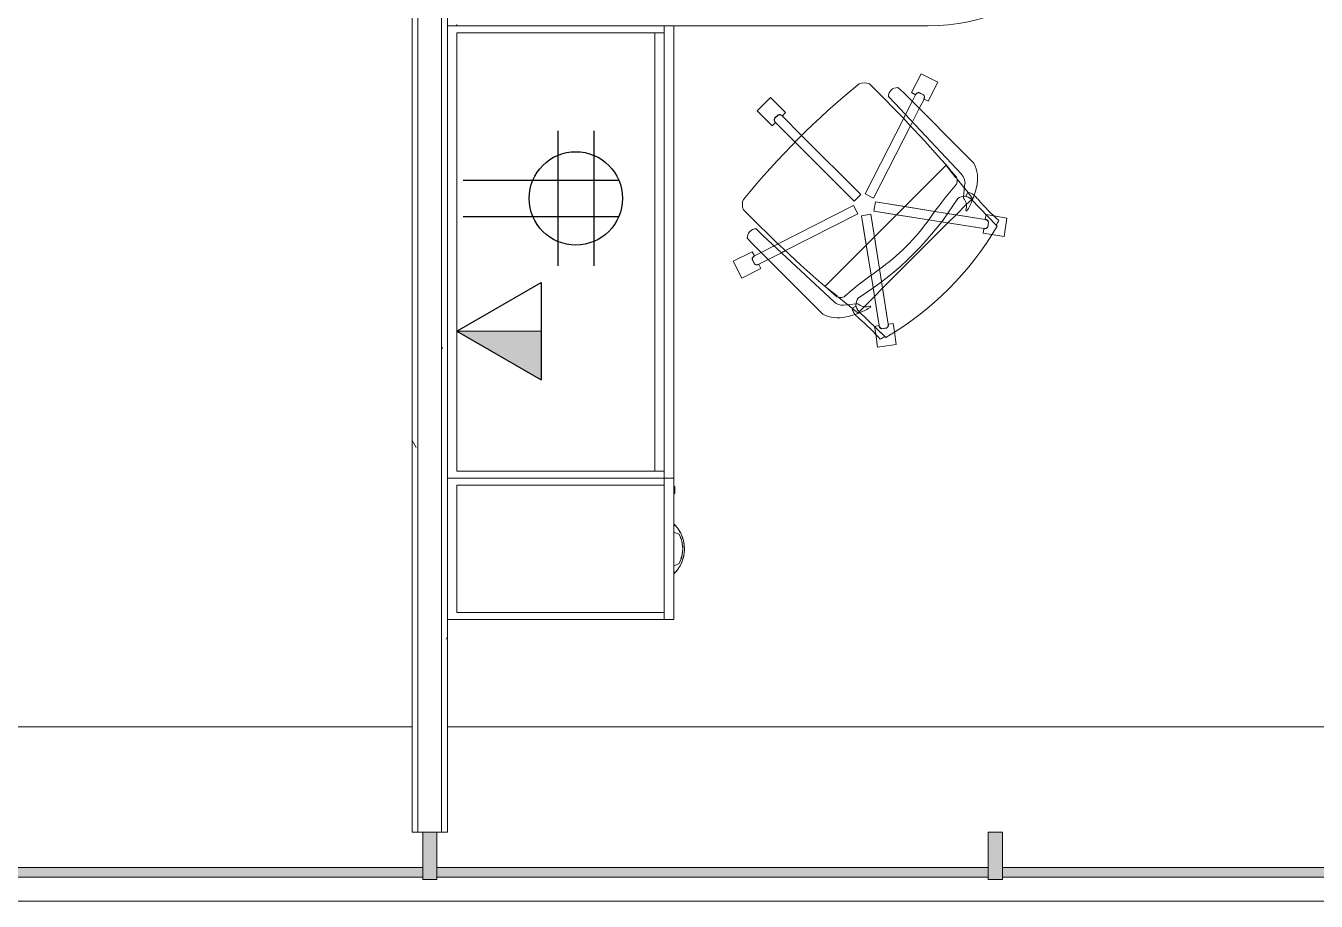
# Model space of a CAD drawing. Header units: inches. Extents: x -1180 to 2011, y -268 to 2143.
# Drawn here: x 860.3 to 997.2, y 717.9 to 810.8 of the extents above; entities that cross this region are included whole.
import ezdxf

# ---------------------------------------------------------------- set-up
doc = ezdxf.new("R2010")
doc.units = ezdxf.units.IN
doc.header["$MEASUREMENT"] = 0
for name, color, linetype, lineweight in [('A-ANNO-NOTE', 131, 'Continuous', 13), ('A-GLAZ-CURT', 52, 'Continuous', 9), ('A-GLAZ-CWMG', 51, 'Continuous', 13), ('A-WALL', 113, 'Continuous', 13), ('A-WALL-PATT', 111, 'Continuous', 13), ('I-FURN', 30, 'Continuous', 9), ('I-FURN-PNLS', 30, 'Continuous', 9), ('I-WALL', 2, 'Continuous', 13)]:
    doc.layers.add(name, color=color, linetype=linetype, lineweight=lineweight)
pattern_1 = [(0, (0, 0), (30.72, 7.68), [1.267, -21.773, 1.267, -21.773, -122.88]), (0, (0, 0), (30.72, 7.68), [-46.08, 1.267, -44.813, 1.267, -21.773, -53.76]), (0, (0, 0), (30.72, 7.68), [-115.2, 1.267, -14.093, 1.267, -37.133]), (120, (11.52, 3.84), (-22.011075, 22.7643), [1.267, -21.773, 1.267, -21.773, -122.88]), (120, (11.52, 3.84), (-22.011075, 22.7643), [-46.08, 1.267, -44.813, 1.267, -21.773, -53.76]), (120, (11.52, 3.84), (-22.011075, 22.7643), [-115.2, 1.267, -14.093, 1.267, -37.133]), (240, (15.36, 19.2), (-8.708925, -30.4443), [1.267, -21.773, 1.267, -21.773, -122.88]), (240, (15.36, 19.2), (-8.708925, -30.4443), [-46.08, 1.267, -44.813, 1.267, -21.773, -53.76]), (240, (15.36, 19.2), (-8.708925, -30.4443), [-115.2, 1.267, -14.093, 1.267, -37.133])]

# ---------------------------------------------------------------- blocks, each defined once
blk = doc.blocks.new('System Panel - Glazed-5268268-6TH FLOOR POWER _ SIGNAL')
at = {"layer": 'A-GLAZ-CURT'}
blk.add_hatch(color=7, dxfattribs=at).paths.add_polyline_path([(-29.25, 1.75), (-29.25, 0.75), (29.25, 0.75), (29.25, 1.75)], flags=0)
at = {"layer": 'A-GLAZ-CURT', "color": 8, "lineweight": 20}
for p, q in [((29.25, 1.75), (-29.25, 1.75)), ((-29.25, 1.75), (-29.25, 0.75)), ((29.25, 0.75), (29.25, 1.75)), ((-29.25, 0.75), (29.25, 0.75))]:
    blk.add_line(p, q, dxfattribs=at)
blk = doc.blocks.new('System Panel - Glazed-5268281-6TH FLOOR POWER _ SIGNAL')
at = {"layer": 'A-GLAZ-CURT'}
blk.add_hatch(color=7, dxfattribs=at).paths.add_polyline_path([(-29.26, 1.75), (-29.26, 0.75), (29.26, 0.75), (29.26, 1.75)], flags=0)
at = {"layer": 'A-GLAZ-CURT', "color": 8, "lineweight": 20}
for p, q in [((29.26, 1.75), (-29.26, 1.75)), ((-29.26, 1.75), (-29.26, 0.75)), ((29.26, 0.75), (29.26, 1.75)), ((-29.26, 0.75), (29.26, 0.75))]:
    blk.add_line(p, q, dxfattribs=at)
blk = doc.blocks.new('Rectangular Mullion - 1_5_ x 2_5_ rectangular-5268262-6TH FLOOR POWER _ SIGNAL')
at = {"layer": 'A-GLAZ-CWMG', "lineweight": 9}
blk.add_hatch(color=7, dxfattribs=at).paths.add_polyline_path([(0.75, -2), (-0.75, -2), (-0.75, 3), (0.75, 3), (0.75, -1.75)], flags=0)
at = {"layer": 'A-GLAZ-CWMG', "color": 8, "lineweight": 20}
for p, q in [((-0.75, 3), (0.75, 3)), ((-0.75, -2), (-0.75, 3)), ((0.75, 3), (0.75, -2)), ((0.75, -2), (-0.75, -2))]:
    blk.add_line(p, q, dxfattribs=at)
blk = doc.blocks.new('Zira Wksta 12 - Type 1-5074255-6TH FLOOR POWER _ SIGNAL')
at = {"layer": 'I-FURN'}
for p, q in [((-24.56, 93.06), (-24.28, 93.18)), ((-24.56, 93.06), (-24.28, 93.18)), ((-24.56, 93.06), (-24.28, 93.18)), ((-24.28, 93.18), (-24, 93.29)), ((-24.28, 93.18), (-24, 93.29)), ((-24.28, 93.18), (-24, 93.29)), ((-24, 93.99), (-24.17, 93.99)), ((-24, 93.99), (-24.17, 93.99)), ((-24, 93.99), (-24.17, 93.99)), ((-24.17, 93.98), (-24, 93.98)), ((-24.17, 93.98), (-24, 93.98)), ((-24.17, 93.98), (-24, 93.98)), ((-24, 94.1), (-24, 94.16)), ((-24, 94.16), (-24, 94.11)), ((-24, 94.1), (-24, 94.16)), ((-24, 94.16), (-24, 94.15)), ((-24, 94.1), (-24, 94.16)), ((-24, 94.16), (-24, 94.11)), ((-24, 94.15), (-24, 94.11)), ((-24, 94.11), (-24, 94.01)), ((-24, 94.11), (-24, 94.01)), ((-24, 94.11), (-24, 94.01)), ((-24, 94.01), (-24, 94.1)), ((-24, 94.01), (-24, 94.1)), ((-24, 94.01), (-24, 94.1)), ((-24, 93.98), (-24, 94.01)), ((-24, 94.01), (-24, 93.99)), ((-24, 93.98), (-24, 94.01)), ((-24, 94.01), (-24, 93.99)), ((-24, 93.98), (-24, 94.01)), ((-24, 94.01), (-24, 93.99)), ((-24, 93.98), (-24, 93.29)), ((-24, 93.64), (-24, 93.98)), ((-24, 93.98), (-24, 93.64)), ((-24, 93.64), (-24, 93.98)), ((-24, 93.98), (-24, 93.29)), ((-24, 93.64), (-24, 93.98)), ((-24, 93.29), (-24, 93.64)), ((-24, 93.64), (-24, 93.29)), ((-24, 93.29), (-24, 93.64)), ((-24, 93.29), (-24, 93.64)), ((-24.28, 89.82), (-24.56, 89.94)), ((-24.28, 89.82), (-24.56, 89.94)), ((-24.28, 89.82), (-24.56, 89.94)), ((-24, 89.71), (-24.28, 89.82)), ((-24, 89.71), (-24.28, 89.82)), ((-24, 89.71), (-24.28, 89.82)), ((-24, 89.02), (-24.17, 89.02)), ((-24, 89.02), (-24.17, 89.02)), ((-24, 89.02), (-24.17, 89.02)), ((-24.17, 89.01), (-24, 89.01)), ((-24.17, 89.01), (-24, 89.01)), ((-24.17, 89.01), (-24, 89.01)), ((-24, 89.36), (-24, 89.71)), ((-24, 89.71), (-24, 89.02)), ((-24, 89.36), (-24, 89.71)), ((-24, 89.71), (-24, 89.02)), ((-24, 89.36), (-24, 89.71)), ((-24, 89.71), (-24, 89.02)), ((-24, 89.02), (-24, 89.36)), ((-24, 89.02), (-24, 89.36)), ((-24, 89.02), (-24, 89.36)), ((-24, 88.99), (-24, 89.02)), ((-24, 88.99), (-24, 89.02)), ((-24, 88.99), (-24, 89.02)), ((-24, 89.01), (-24, 88.99)), ((-24, 89.01), (-24, 88.99)), ((-24, 89.01), (-24, 88.99)), ((-24, 88.99), (-24, 88.89)), ((-24, 88.9), (-24, 88.99)), ((-24, 88.99), (-24, 88.89)), ((-24, 88.9), (-24, 88.99)), ((-24, 88.99), (-24, 88.89)), ((-24, 88.9), (-24, 88.99)), ((-24, 88.84), (-24, 88.9)), ((-24, 88.84), (-24, 88.9)), ((-24, 88.84), (-24, 88.9)), ((-24, 88.89), (-24, 88.84)), ((-24, 88.89), (-24, 88.87)), ((-24, 88.89), (-24, 88.84)), ((-24, 88.87), (-24, 88.84)), ((-45.63, 70.11), (-47.61, 69.8)), ((-45.63, 70.11), (-47.61, 69.8)), ((-45.42, 68.73), (-45.63, 70.11)), ((-45.42, 68.73), (-45.63, 70.11)), ((-47.61, 69.8), (-47.4, 68.47)), ((-47.61, 69.8), (-47.4, 68.47)), ((-47.4, 68.47), (-47.26, 67.58)), ((-47.4, 68.47), (-47.26, 67.58)), ((-43.65, 66.33), (-46.5, 69.06)), ((-46.39, 68.96), (-43.65, 66.33)), ((-45.28, 67.89), (-45.42, 68.73)), ((-45.28, 67.89), (-45.42, 68.73)), ((-47.26, 67.58), (-46.78, 67.65)), ((-47.26, 67.58), (-46.78, 67.65)), ((-46.76, 67.66), (-46.16, 63.85)), ((-46.76, 67.66), (-46.05, 63.13)), ((-46.58, 68.07), (-46.08, 68.15)), ((-46.58, 68.07), (-46.08, 68.15)), ((-46.08, 68.14), (-46.57, 68.06)), ((-46.08, 68.14), (-46.57, 68.06)), ((-45.29, 64.73), (-45.78, 67.81)), ((-45.14, 63.78), (-45.78, 67.81)), ((-45.76, 67.81), (-45.28, 67.89)), ((-45.76, 67.81), (-45.28, 67.89)), ((-44.22, 65.8), (-45.29, 64.73)), ((-44.91, 65.86), (-44.83, 65.75)), ((-43.69, 66.33), (-44.22, 65.8)), ((-43.57, 66.44), (-43.63, 66.39)), ((-43.41, 66.37), (-43.54, 66.47)), ((-43.01, 66.04), (-43.4, 66.36)), ((-43.34, 65.75), (-42.98, 65.92)), ((-42.47, 65.6), (-42.95, 66)), ((-32.37, 59.15), (-39.82, 66.6)), ((-45.29, 64.73), (-46.16, 63.85)), ((-45.14, 63.78), (-45.29, 64.73)), ((-43.5, 65.5), (-43.34, 65.51)), ((-43.34, 65.51), (-41.99, 65.66)), ((-41.5, 64.82), (-42.47, 65.6)), ((-41.44, 64.77), (-41.5, 64.82)), ((-40.11, 63.69), (-41.36, 64.7)), ((-41, 65.29), (-33.45, 58.24)), ((-46.16, 63.85), (-53.09, 56.92)), ((-46.16, 63.85), (-46.05, 63.13)), ((-46.05, 63.13), (-45.84, 61.8)), ((-46.05, 63.13), (-45.84, 61.8)), ((-44.93, 62.47), (-45.14, 63.78)), ((-44.93, 62.47), (-45.14, 63.78)), ((-44.42, 59.27), (-40.05, 63.64)), ((-40.05, 63.64), (-40.11, 63.69)), ((-45.84, 61.8), (-45.3, 58.39)), ((-45.84, 61.8), (-44.92, 56)), ((-44.42, 59.27), (-44.93, 62.47)), ((-43.93, 56.16), (-44.93, 62.47)), ((-31.23, 62.77), (-33.24, 61.75)), ((-31.23, 62.77), (-33.24, 61.75)), ((-33.24, 61.75), (-33.02, 61.32)), ((-33.24, 61.75), (-33.02, 61.32)), ((-30.32, 60.99), (-31.23, 62.77)), ((-30.32, 60.99), (-31.23, 62.77)), ((-34.02, 60.79), (-35.42, 60.08)), ((-34.02, 60.79), (-35.42, 60.08)), ((-33.01, 61.31), (-34.02, 60.79)), ((-33.01, 61.31), (-34.02, 60.79)), ((-33.27, 60.05), (-32.56, 60.42)), ((-33.27, 60.05), (-32.56, 60.42)), ((-32.56, 61.27), (-32.32, 60.81)), ((-32.56, 61.27), (-32.32, 60.81)), ((-32.34, 60.81), (-32.56, 61.25)), ((-32.34, 60.81), (-32.56, 61.25)), ((-32.55, 60.4), (-32.33, 59.97)), ((-32.55, 60.4), (-32.33, 59.97)), ((-32.33, 59.97), (-30.32, 60.99)), ((-32.33, 59.97), (-30.32, 60.99)), ((-45.3, 58.39), (-44.42, 59.27)), ((-43.93, 56.16), (-44.42, 59.27)), ((-35.85, 59.86), (-43.52, 55.95)), ((-35.85, 59.86), (-43.52, 55.95)), ((-43.07, 55.06), (-35.09, 59.12)), ((-43.07, 55.06), (-35.09, 59.12)), ((-35.42, 60.08), (-35.85, 59.86)), ((-35.42, 60.08), (-35.85, 59.86)), ((-35.09, 59.12), (-34.64, 59.35)), ((-35.09, 59.12), (-34.64, 59.35)), ((-34.64, 59.35), (-33.27, 60.05)), ((-34.64, 59.35), (-33.27, 60.05)), ((-31.8, 58.54), (-32.37, 59.15)), ((-59.04, 58.37), (-59.35, 56.4)), ((-59.04, 58.37), (-59.35, 56.4)), ((-57.71, 58.16), (-59.04, 58.37)), ((-57.71, 58.16), (-59.04, 58.37)), ((-56.82, 58.02), (-57.71, 58.16)), ((-56.82, 58.02), (-57.71, 58.16)), ((-56.89, 57.54), (-56.82, 58.02)), ((-56.89, 57.54), (-56.82, 58.02)), ((-53.09, 56.92), (-56.89, 57.52)), ((-52.37, 56.81), (-56.89, 57.52)), ((-47.59, 56.09), (-45.33, 58.35)), ((-45.3, 58.39), (-44.92, 56)), ((-33.45, 58.24), (-32.74, 57.53)), ((-59.35, 56.4), (-57.97, 56.18)), ((-59.35, 56.4), (-57.97, 56.18)), ((-58.3, 57.26), (-55.56, 54.41)), ((-55.56, 54.41), (-58.19, 57.16)), ((-57.97, 56.18), (-57.13, 56.04)), ((-57.97, 56.18), (-57.13, 56.04)), ((-57.39, 56.84), (-57.31, 57.35)), ((-57.39, 56.84), (-57.31, 57.35)), ((-57.3, 57.34), (-57.38, 56.84)), ((-57.3, 57.34), (-57.38, 56.84)), ((-57.13, 56.04), (-57.05, 56.52)), ((-57.13, 56.04), (-57.05, 56.52)), ((-57.05, 56.54), (-53.97, 56.05)), ((-57.05, 56.54), (-53.02, 55.9)), ((-53.09, 56.92), (-53.97, 56.05)), ((-52.37, 56.81), (-53.09, 56.92)), ((-51.03, 56.6), (-52.37, 56.81)), ((-51.03, 56.6), (-52.37, 56.81)), ((-47.63, 56.06), (-51.03, 56.6)), ((-45.24, 55.68), (-51.03, 56.6)), ((-44.92, 56), (-43.93, 56.16)), ((-44.92, 56), (-43.93, 56.16)), ((-55.03, 54.98), (-55.57, 54.45)), ((-54.99, 55.59), (-55.1, 55.67)), ((-53.97, 56.05), (-55.03, 54.98)), ((-53.97, 56.05), (-53.02, 55.9)), ((-53.02, 55.9), (-51.71, 55.69)), ((-53.02, 55.9), (-51.71, 55.69)), ((-52.88, 50.81), (-48.5, 55.18)), ((-51.71, 55.69), (-48.5, 55.18)), ((-51.71, 55.69), (-45.4, 54.69)), ((-48.5, 55.18), (-47.63, 56.06)), ((-48.5, 55.18), (-45.4, 54.69)), ((-45.24, 55.68), (-47.63, 56.06)), ((-45.4, 54.69), (-45.24, 55.68)), ((-45.4, 54.69), (-45.24, 55.68)), ((-43.52, 55.95), (-43.07, 55.06)), ((-43.52, 55.95), (-43.07, 55.06)), ((-55.71, 54.31), (-55.6, 54.17)), ((-55.63, 54.39), (-55.68, 54.33)), ((-55.6, 54.17), (-55.28, 53.77)), ((-55.25, 53.73), (-54.84, 53.23)), ((-55.16, 53.74), (-54.99, 54.11)), ((-54.89, 52.75), (-54.75, 54.1)), ((-54.75, 54.1), (-54.73, 54.26)), ((-45.19, 54.28), (-49.1, 46.61)), ((-45.19, 54.28), (-49.1, 46.61)), ((-48.36, 45.86), (-44.3, 53.83)), ((-48.36, 45.86), (-44.3, 53.83)), ((-44.3, 53.83), (-45.19, 54.28)), ((-44.3, 53.83), (-45.19, 54.28)), ((-43.14, 54.61), (-43.85, 53.9)), ((-43.14, 54.61), (-43.85, 53.9)), ((-43.85, 53.9), (-37.6, 47.66)), ((-43.85, 53.9), (-37.6, 47.66)), ((-36.9, 48.37), (-43.14, 54.61)), ((-36.9, 48.37), (-43.14, 54.61)), ((-54.84, 53.23), (-54.06, 52.26)), ((-54.06, 52.26), (-54.01, 52.21)), ((-53.94, 52.12), (-52.93, 50.87)), ((-47.47, 44.21), (-54.53, 51.76)), ((-52.93, 50.87), (-52.88, 50.81)), ((-55.84, 50.59), (-48.39, 43.13)), ((-34.8, 46.27), (-36.9, 48.37)), ((-34.8, 46.27), (-36.9, 48.37)), ((-49.1, 46.61), (-49.32, 46.18)), ((-49.1, 46.61), (-49.32, 46.18)), ((-37.6, 47.66), (-35.5, 45.56)), ((-37.6, 47.66), (-35.5, 45.56)), ((-34.44, 46.62), (-34.79, 46.28)), ((-34.44, 46.62), (-34.79, 46.28)), ((-32.85, 45.03), (-34.44, 46.62)), ((-32.85, 45.03), (-34.44, 46.62)), ((-49.32, 46.18), (-50.03, 44.78)), ((-49.32, 46.18), (-50.03, 44.78)), ((-49.29, 44.04), (-48.59, 45.4)), ((-49.29, 44.04), (-48.59, 45.4)), ((-48.59, 45.4), (-48.36, 45.86)), ((-48.59, 45.4), (-48.36, 45.86)), ((-35.52, 45.55), (-35.86, 45.21)), ((-35.52, 45.55), (-35.86, 45.21)), ((-35.86, 45.21), (-34.27, 43.61)), ((-35.86, 45.21), (-34.27, 43.61)), ((-34.7, 45.82), (-35.06, 45.46)), ((-35.06, 45.47), (-34.71, 45.82)), ((-34.7, 45.82), (-35.06, 45.46)), ((-35.06, 45.47), (-34.71, 45.82)), ((-50.99, 44), (-52.01, 41.99)), ((-50.99, 44), (-52.01, 41.99)), ((-50.56, 43.78), (-50.99, 44)), ((-50.56, 43.78), (-50.99, 44)), ((-50.03, 44.78), (-50.55, 43.77)), ((-50.03, 44.78), (-50.55, 43.77)), ((-49.65, 43.32), (-49.29, 44.04)), ((-49.65, 43.32), (-49.29, 44.04)), ((-46.77, 43.5), (-47.47, 44.21)), ((-34.27, 43.61), (-32.85, 45.03)), ((-34.27, 43.61), (-32.85, 45.03)), ((-50.05, 43.09), (-50.5, 43.32)), ((-50.05, 43.09), (-50.5, 43.32)), ((-50.49, 43.32), (-50.05, 43.1)), ((-50.49, 43.32), (-50.05, 43.1)), ((-50.23, 41.09), (-49.21, 43.09)), ((-50.23, 41.09), (-49.21, 43.09)), ((-49.21, 43.09), (-49.64, 43.31)), ((-49.21, 43.09), (-49.64, 43.31)), ((-48.39, 43.13), (-47.78, 42.56)), ((-52.01, 41.99), (-50.23, 41.09)), ((-52.01, 41.99), (-50.23, 41.09))]:
    blk.add_line(p, q, dxfattribs=at)
at = {"layer": 'I-FURN', "flags": 128}
for points in [[(-24, 93.29), (-24.28, 93.18), (-24.56, 93.06)], [(-24, 93.29), (-24.28, 93.18), (-24.56, 93.06)], [(-24, 93.29), (-24.28, 93.18), (-24.56, 93.06)], [(-24.56, 89.94), (-24.28, 89.82), (-24, 89.71)], [(-24.56, 89.94), (-24.28, 89.82), (-24, 89.71)], [(-24.56, 89.94), (-24.28, 89.82), (-24, 89.71)]]:
    blk.add_lwpolyline(points, dxfattribs=at)
at = {"layer": 'I-FURN'}
for centre, radius, start, end in [((-21.45, 91.5), 3.69, 137.0289, 137.7029), ((-21.45, 91.5), 3.69, 137.0385, 137.567), ((-21.45, 91.5), 3.69, 137.0289, 137.7029), ((-21.45, 91.5), 3.69, 137.0385, 137.567), ((-21.45, 91.5), 3.69, 137.0289, 137.7029), ((-21.45, 91.5), 3.69, 137.0385, 137.567), ((-21.45, 91.5), 3.69, 222.2971, 222.9711), ((-21.45, 91.5), 3.69, 222.2971, 222.9711), ((-21.45, 91.5), 3.69, 222.2971, 222.9711), ((-21.45, 91.5), 3.69, 222.433, 222.9615), ((-21.45, 91.5), 3.69, 222.433, 222.9615), ((-21.45, 91.5), 3.69, 222.433, 222.9615), ((-29.91, 40.67), 32.89, 120.3075, 149.696), ((-29.6, 40.36), 33.17, 119.4478, 120.4234), ((-25.85, 87.61), 27.2, 222.4882, 229.0143), ((-46.38, 67.72), 0.407, 120.1651, 189.8349), ((-46.38, 67.72), 0.407, 120.1651, 189.8349), ((-46.36, 67.72), 0.406, 121.6199, 189), ((-46.36, 67.72), 0.406, 162.0479, 189), ((-46.36, 67.72), 0.406, 148.5719, 162.0479), ((-46.36, 67.72), 0.406, 135.0959, 148.5719), ((-46.36, 67.72), 0.406, 121.6199, 135.0959), ((-46.16, 67.76), 0.407, 8.1651, 77.8349), ((-46.16, 67.76), 0.407, 8.1651, 77.8349), ((-46.18, 67.75), 0.406, 62.9041, 76.3801), ((-46.18, 67.75), 0.406, 9, 76.3801), ((-46.18, 67.75), 0.406, 49.4281, 62.9041), ((-46.18, 67.75), 0.406, 35.9521, 49.4281), ((-46.18, 67.75), 0.406, 22.476, 35.9521), ((-46.18, 67.75), 0.406, 9, 22.476), ((-46.14, 64.26), 3.74, 35.0936, 49.0143), ((-40.11, 57.53), 9.61, 112.2631, 119.9334), ((-44.4, 64.43), 1.38, 79.0187, 107.9497), ((-44.4, 64.43), 1.38, 50.0878, 77.4248), ((-40.11, 57.53), 9.61, 111.6393, 112.073), ((-44.38, 65.56), 1.05, 10.2002, 46.1786), ((-44.38, 65.56), 1.05, 320.9554, 46.1786), ((-40.11, 57.53), 9.61, 108.9964, 111.4906), ((-40.11, 57.53), 9.61, 103.0478, 108.9964), ((-43.58, 66.05), 0.613, 347.5427, 35.0936), ((-41.46, 63.36), 3.63, 63.1789, 103.0478), ((-25.52, 36.28), 33.83, 122.2285, 147.7715), ((-70.25, 97.02), 42.84, 304.9767, 310.7699), ((-41.68, 64.09), 0.763, 59.2338, 140.7662), ((-41.94, 64.27), 1.39, 47.8013, 92.1078), ((-140.95, -52.03), 153.52, 44.4749, 49.5213), ((-32.97, 43.73), 22.19, 124.9767, 145.0233), ((-32.83, 60.96), 0.407, 48.1651, 117.8349), ((-32.83, 60.96), 0.407, 103.9009, 117.8349), ((-32.83, 60.95), 0.406, 90.0479, 117), ((-32.83, 60.95), 0.406, 49.6199, 117), ((-32.83, 60.96), 0.407, 89.967, 103.9009), ((-32.83, 60.96), 0.407, 62.0991, 89.967), ((-32.83, 60.95), 0.406, 49.6199, 90.0479), ((-32.83, 60.96), 0.407, 48.1651, 62.0991), ((-32.74, 60.78), 0.406, 297, 4.3801), ((-32.74, 60.78), 0.406, 297, 310.476), ((-32.73, 60.77), 0.407, 296.1651, 5.8349), ((-32.73, 60.77), 0.407, 296.1651, 337.967), ((-32.74, 60.78), 0.406, 310.476, 350.9041), ((-32.73, 60.77), 0.407, 337.967, 351.9009), ((-32.74, 60.78), 0.406, 350.9041, 4.3801), ((-32.73, 60.77), 0.407, 351.9009, 5.8349), ((-56.96, 57.14), 0.407, 80.1651, 149.8349), ((-56.96, 57.14), 0.407, 80.1651, 149.8349), ((-56.96, 57.12), 0.406, 81, 148.3801), ((-56.96, 57.12), 0.406, 81, 134.9041), ((-32.76, 58.49), 0.956, 270.8901, 3.1099), ((-29.6, 40.36), 33.17, 149.5766, 150.5522), ((-76.85, 36.61), 27.2, 40.9857, 47.5118), ((-56.99, 56.92), 0.407, 192.1651, 261.8349), ((-56.99, 56.92), 0.407, 192.1651, 261.8349), ((-56.99, 56.94), 0.406, 193.6199, 207.0959), ((-56.99, 56.94), 0.406, 193.6199, 261), ((-56.99, 56.94), 0.406, 207.0959, 234.0479), ((-56.96, 57.12), 0.406, 134.9041, 148.3801), ((-56.99, 56.94), 0.406, 234.0479, 247.524), ((-56.99, 56.94), 0.406, 247.524, 261), ((-86.25, 81.01), 42.84, 319.2301, 325.0233), ((-46.77, 50.88), 9.61, 150.0666, 157.7369), ((-53.67, 55.17), 1.38, 162.0503, 190.9813), ((-53.67, 55.17), 1.38, 192.5752, 219.9122), ((-32.59, 54.97), 1.31, 335.0433, 24.9567), ((-53.49, 56.9), 3.74, 220.9857, 234.9064), ((-46.77, 50.88), 9.61, 161.0036, 166.9522), ((-46.77, 50.88), 9.61, 158.5094, 161.0036), ((-46.77, 50.88), 9.61, 157.927, 158.3607), ((-55.29, 54.34), 0.613, 234.9064, 282.4573), ((-54.8, 55.14), 1.05, 223.8214, 259.7998), ((-54.8, 55.14), 1.05, 223.8214, 309.0446), ((-97.29, 108.06), 84.96, 309.1475, 320.8525), ((-52.6, 52.23), 3.63, 166.9522, 206.8211), ((-53.51, 52.7), 1.39, 177.8922, 222.1987), ((-53.33, 52.44), 0.763, 129.2338, 210.7662), ((62.79, 151.71), 153.52, 220.4787, 225.5251), ((-35.22, 45.83), 0.407, 224.1651, 293.8349), ((-35.22, 45.83), 0.407, 224.1651, 293.8349), ((-35.22, 45.85), 0.406, 225, 238.476), ((-35.22, 45.85), 0.406, 225, 292.3801), ((-35.22, 45.85), 0.406, 238.476, 278.9041), ((-35.22, 45.85), 0.406, 278.9041, 292.3801), ((-35.08, 45.98), 0.406, 31.524, 45), ((-35.08, 45.98), 0.406, 337.6199, 45), ((-35.07, 45.99), 0.407, 336.1651, 45.8349), ((-35.07, 45.99), 0.407, 336.1651, 45.8349), ((-35.08, 45.98), 0.406, 351.0959, 31.524), ((-35.08, 45.98), 0.406, 337.6199, 351.0959), ((-50.2, 43.59), 0.407, 152.1651, 221.8349), ((-50.2, 43.59), 0.407, 152.1651, 221.8349), ((-50.18, 43.59), 0.406, 153, 220.3801), ((-50.18, 43.59), 0.406, 166.476, 206.9041), ((-50.18, 43.59), 0.406, 153, 166.476), ((-50.18, 43.59), 0.406, 206.9041, 220.3801), ((-50.02, 43.5), 0.406, 265.6199, 333), ((-50, 43.49), 0.407, 264.1651, 333.8349), ((-50, 43.49), 0.407, 264.1651, 333.8349), ((-50.02, 43.5), 0.406, 265.6199, 319.524), ((-50.02, 43.5), 0.406, 319.524, 333), ((-47.72, 43.52), 0.956, 266.8901, 359.1099), ((-44.21, 43.36), 1.31, 245.0433, 294.9567)]:
    blk.add_arc(centre, radius, start, end, dxfattribs=at)
for points, knots in [([(-24.17, 89.02), (-24.32, 89.19), (-24.6, 89.55), (-24.9, 90.16), (-25.09, 90.82), (-25.17, 91.73), (-25, 92.64), (-24.6, 93.45), (-24.32, 93.81), (-24.17, 93.98)], [0, 0, 0, 0, 0.125, 0.25, 0.375, 0.5, 0.75, 0.875, 1, 1, 1, 1]), ([(-24.17, 89.02), (-24.32, 89.19), (-24.6, 89.55), (-24.9, 90.16), (-25.09, 90.82), (-25.17, 91.73), (-25, 92.64), (-24.6, 93.45), (-24.32, 93.81), (-24.17, 93.98)], [0, 0, 0, 0, 0.125, 0.25, 0.375, 0.5, 0.75, 0.875, 1, 1, 1, 1]), ([(-24.17, 89.02), (-24.32, 89.19), (-24.6, 89.55), (-24.9, 90.16), (-25.09, 90.82), (-25.17, 91.73), (-25, 92.64), (-24.6, 93.45), (-24.32, 93.81), (-24.17, 93.98)], [0, 0, 0, 0, 0.125, 0.25, 0.375, 0.5, 0.75, 0.875, 1, 1, 1, 1]), ([(-24.67, 93.28), (-24.73, 93.18), (-24.79, 93.05), (-24.85, 92.92), (-24.86, 92.9)], [0.15936451, 0.15936451, 0.15936451, 0.15936451, 0.22222222, 0.23762024, 0.23762024, 0.23762024, 0.23762024]), ([(-24.67, 93.28), (-24.73, 93.18), (-24.79, 93.05), (-24.85, 92.92), (-24.86, 92.9)], [0.15936451, 0.15936451, 0.15936451, 0.15936451, 0.22222222, 0.23762024, 0.23762024, 0.23762024, 0.23762024]), ([(-24.67, 93.28), (-24.73, 93.18), (-24.79, 93.05), (-24.85, 92.92), (-24.86, 92.9)], [0.15936451, 0.15936451, 0.15936451, 0.15936451, 0.22222222, 0.23762024, 0.23762024, 0.23762024, 0.23762024]), ([(-24, 94.16), (-24, 94.16), (-24, 94.16), (-24, 94.15), (-24.01, 94.15), (-24.01, 94.15), (-24.01, 94.15), (-24.02, 94.14), (-24.02, 94.14), (-24.02, 94.13), (-24.03, 94.13), (-24.03, 94.13), (-24.04, 94.12), (-24.05, 94.11), (-24.05, 94.1)], [0, 0, 0, 0, 0.125, 0.1875, 0.25, 0.3125, 0.375, 0.4375, 0.5, 0.5625, 0.625, 0.6875, 0.75, 1, 1, 1, 1]), ([(-24, 94.16), (-24, 94.16), (-24, 94.16), (-24, 94.15), (-24.01, 94.15), (-24.01, 94.15), (-24.01, 94.15), (-24.02, 94.14), (-24.02, 94.14), (-24.02, 94.13), (-24.03, 94.13), (-24.03, 94.13), (-24.04, 94.12), (-24.05, 94.11), (-24.05, 94.1)], [0, 0, 0, 0, 0.125, 0.1875, 0.25, 0.3125, 0.375, 0.4375, 0.5, 0.5625, 0.625, 0.6875, 0.75, 1, 1, 1, 1]), ([(-24, 94.16), (-24, 94.16), (-24, 94.16), (-24, 94.15), (-24.01, 94.15), (-24.01, 94.15), (-24.01, 94.15), (-24.02, 94.14), (-24.02, 94.14), (-24.02, 94.13), (-24.03, 94.13), (-24.03, 94.13), (-24.04, 94.12), (-24.05, 94.11), (-24.05, 94.1)], [0, 0, 0, 0, 0.125, 0.1875, 0.25, 0.3125, 0.375, 0.4375, 0.5, 0.5625, 0.625, 0.6875, 0.75, 1, 1, 1, 1]), ([(-24.04, 94.11), (-24.04, 94.12), (-24.03, 94.13), (-24.02, 94.14), (-24.02, 94.14), (-24.01, 94.15), (-24.01, 94.15), (-24.01, 94.15), (-24, 94.15), (-24, 94.15), (-24, 94.16), (-24, 94.16), (-24, 94.16)], [0, 0, 0, 0, 0.25, 0.375, 0.5, 0.5625, 0.625, 0.6875, 0.75, 0.8125, 0.875, 1, 1, 1, 1]), ([(-24.04, 94.11), (-24.04, 94.12), (-24.03, 94.13), (-24.02, 94.14), (-24.02, 94.14), (-24.01, 94.15), (-24.01, 94.15), (-24.01, 94.15), (-24, 94.15), (-24, 94.15), (-24, 94.16), (-24, 94.16), (-24, 94.16)], [0, 0, 0, 0, 0.25, 0.375, 0.5, 0.5625, 0.625, 0.6875, 0.75, 0.8125, 0.875, 1, 1, 1, 1]), ([(-24.04, 94.11), (-24.04, 94.12), (-24.03, 94.13), (-24.02, 94.14), (-24.02, 94.14), (-24.01, 94.15), (-24.01, 94.15), (-24.01, 94.15), (-24, 94.15), (-24, 94.15), (-24, 94.16), (-24, 94.16), (-24, 94.16)], [0, 0, 0, 0, 0.25, 0.375, 0.5, 0.5625, 0.625, 0.6875, 0.75, 0.8125, 0.875, 1, 1, 1, 1]), ([(-25.1, 92.02), (-25.11, 91.95), (-25.12, 91.82), (-25.13, 91.69), (-25.13, 91.64)], [0.40508035, 0.40508035, 0.40508035, 0.40508035, 0.44444444, 0.47528756, 0.47528756, 0.47528756, 0.47528756]), ([(-25.1, 92.02), (-25.11, 91.95), (-25.12, 91.82), (-25.13, 91.69), (-25.13, 91.64)], [0.40508035, 0.40508035, 0.40508035, 0.40508035, 0.44444444, 0.47528756, 0.47528756, 0.47528756, 0.47528756]), ([(-25.1, 92.02), (-25.11, 91.95), (-25.12, 91.82), (-25.13, 91.69), (-25.13, 91.64)], [0.40508035, 0.40508035, 0.40508035, 0.40508035, 0.44444444, 0.47528756, 0.47528756, 0.47528756, 0.47528756]), ([(-24.94, 92.66), (-24.97, 92.57), (-25.01, 92.45), (-25.04, 92.32), (-25.05, 92.28)], [0.28411479, 0.28411479, 0.28411479, 0.28411479, 0.33333333, 0.3562762, 0.3562762, 0.3562762, 0.3562762]), ([(-24.94, 92.66), (-24.97, 92.57), (-25.01, 92.45), (-25.04, 92.32), (-25.05, 92.28)], [0.28411479, 0.28411479, 0.28411479, 0.28411479, 0.33333333, 0.3562762, 0.3562762, 0.3562762, 0.3562762]), ([(-24.94, 92.66), (-24.97, 92.57), (-25.01, 92.45), (-25.04, 92.32), (-25.05, 92.28)], [0.28411479, 0.28411479, 0.28411479, 0.28411479, 0.33333333, 0.3562762, 0.3562762, 0.3562762, 0.3562762]), ([(-25.05, 90.72), (-25.04, 90.68), (-25.01, 90.55), (-24.98, 90.42), (-24.95, 90.34)], [0.64373131, 0.64373131, 0.64373131, 0.64373131, 0.66666667, 0.71591001, 0.71591001, 0.71591001, 0.71591001]), ([(-25.05, 90.72), (-25.04, 90.68), (-25.01, 90.55), (-24.98, 90.42), (-24.95, 90.34)], [0.64373131, 0.64373131, 0.64373131, 0.64373131, 0.66666667, 0.71591001, 0.71591001, 0.71591001, 0.71591001]), ([(-25.05, 90.72), (-25.04, 90.68), (-25.01, 90.55), (-24.98, 90.42), (-24.95, 90.34)], [0.64373131, 0.64373131, 0.64373131, 0.64373131, 0.66666667, 0.71591001, 0.71591001, 0.71591001, 0.71591001]), ([(-24.86, 90.1), (-24.81, 89.98), (-24.75, 89.85), (-24.68, 89.73), (-24.67, 89.72)], [0.76239192, 0.76239192, 0.76239192, 0.76239192, 0.83333333, 0.84070579, 0.84070579, 0.84070579, 0.84070579]), ([(-24.86, 90.1), (-24.81, 89.98), (-24.75, 89.85), (-24.68, 89.73), (-24.67, 89.72)], [0.76239192, 0.76239192, 0.76239192, 0.76239192, 0.83333333, 0.84070579, 0.84070579, 0.84070579, 0.84070579]), ([(-24.86, 90.1), (-24.81, 89.98), (-24.75, 89.85), (-24.68, 89.73), (-24.67, 89.72)], [0.76239192, 0.76239192, 0.76239192, 0.76239192, 0.83333333, 0.84070579, 0.84070579, 0.84070579, 0.84070579]), ([(-24.05, 88.9), (-24.05, 88.89), (-24.04, 88.88), (-24.03, 88.87), (-24.02, 88.87), (-24.02, 88.86), (-24.02, 88.86), (-24.01, 88.85), (-24.01, 88.85), (-24.01, 88.85), (-24, 88.85), (-24, 88.84), (-24, 88.84), (-24, 88.84)], [0, 0, 0, 0, 0.25, 0.375, 0.4375, 0.5, 0.5625, 0.625, 0.6875, 0.75, 0.8125, 0.875, 1, 1, 1, 1]), ([(-24.05, 88.9), (-24.05, 88.89), (-24.04, 88.88), (-24.03, 88.87), (-24.02, 88.87), (-24.02, 88.86), (-24.02, 88.86), (-24.01, 88.85), (-24.01, 88.85), (-24.01, 88.85), (-24, 88.85), (-24, 88.84), (-24, 88.84), (-24, 88.84)], [0, 0, 0, 0, 0.25, 0.375, 0.4375, 0.5, 0.5625, 0.625, 0.6875, 0.75, 0.8125, 0.875, 1, 1, 1, 1]), ([(-24.05, 88.9), (-24.05, 88.89), (-24.04, 88.88), (-24.03, 88.87), (-24.02, 88.87), (-24.02, 88.86), (-24.02, 88.86), (-24.01, 88.85), (-24.01, 88.85), (-24.01, 88.85), (-24, 88.85), (-24, 88.84), (-24, 88.84), (-24, 88.84)], [0, 0, 0, 0, 0.25, 0.375, 0.4375, 0.5, 0.5625, 0.625, 0.6875, 0.75, 0.8125, 0.875, 1, 1, 1, 1]), ([(-24, 88.84), (-24, 88.84), (-24, 88.84), (-24, 88.85), (-24, 88.85), (-24.01, 88.85), (-24.01, 88.85), (-24.01, 88.85), (-24.01, 88.86), (-24.02, 88.86), (-24.02, 88.86), (-24.02, 88.87), (-24.03, 88.87), (-24.04, 88.88), (-24.04, 88.89)], [0, 0, 0, 0, 0.125, 0.1875, 0.25, 0.3125, 0.375, 0.4375, 0.5, 0.5625, 0.625, 0.6875, 0.75, 1, 1, 1, 1]), ([(-24, 88.84), (-24, 88.84), (-24, 88.84), (-24, 88.85), (-24, 88.85), (-24.01, 88.85), (-24.01, 88.85), (-24.01, 88.85), (-24.01, 88.86), (-24.02, 88.86), (-24.02, 88.86), (-24.02, 88.87), (-24.03, 88.87), (-24.04, 88.88), (-24.04, 88.89)], [0, 0, 0, 0, 0.125, 0.1875, 0.25, 0.3125, 0.375, 0.4375, 0.5, 0.5625, 0.625, 0.6875, 0.75, 1, 1, 1, 1]), ([(-24, 88.84), (-24, 88.84), (-24, 88.84), (-24, 88.85), (-24, 88.85), (-24.01, 88.85), (-24.01, 88.85), (-24.01, 88.85), (-24.01, 88.86), (-24.02, 88.86), (-24.02, 88.86), (-24.02, 88.87), (-24.03, 88.87), (-24.04, 88.88), (-24.04, 88.89)], [0, 0, 0, 0, 0.125, 0.1875, 0.25, 0.3125, 0.375, 0.4375, 0.5, 0.5625, 0.625, 0.6875, 0.75, 1, 1, 1, 1])]:
    blk.add_open_spline(points, degree=3, knots=knots, dxfattribs=at)
for points in [[(-24.59, 93.43), (-24.62, 93.38), (-24.64, 93.33), (-24.67, 93.28)], [(-24.59, 93.43), (-24.62, 93.38), (-24.64, 93.33), (-24.67, 93.28)], [(-24.59, 93.43), (-24.62, 93.38), (-24.64, 93.33), (-24.67, 93.28)], [(-24.17, 93.99), (-24.3, 93.84), (-24.43, 93.68), (-24.54, 93.51)], [(-24.17, 93.99), (-24.3, 93.84), (-24.43, 93.68), (-24.54, 93.51)], [(-24.17, 93.99), (-24.3, 93.84), (-24.43, 93.68), (-24.54, 93.51)], [(-24.14, 94.01), (-24.13, 94.02), (-24.11, 94.05), (-24.08, 94.08), (-24.06, 94.1), (-24.04, 94.11)], [(-24.14, 94.01), (-24.13, 94.02), (-24.11, 94.05), (-24.08, 94.08), (-24.06, 94.1), (-24.04, 94.11)], [(-24.14, 94.01), (-24.13, 94.02), (-24.11, 94.05), (-24.08, 94.08), (-24.06, 94.1), (-24.04, 94.11)], [(-24.05, 94.1), (-24.07, 94.09), (-24.1, 94.06), (-24.13, 94.03), (-24.14, 94.01)], [(-24.05, 94.1), (-24.07, 94.09), (-24.1, 94.06), (-24.13, 94.03), (-24.14, 94.01)], [(-24.05, 94.1), (-24.07, 94.09), (-24.1, 94.06), (-24.13, 94.03), (-24.14, 94.01)], [(-25.08, 92.14), (-25.08, 92.1), (-25.09, 92.06), (-25.1, 92.02)], [(-25.08, 92.14), (-25.08, 92.1), (-25.09, 92.06), (-25.1, 92.02)], [(-25.08, 92.14), (-25.08, 92.1), (-25.09, 92.06), (-25.1, 92.02)], [(-25.05, 92.28), (-25.06, 92.24), (-25.06, 92.21), (-25.07, 92.17)], [(-25.05, 92.28), (-25.06, 92.24), (-25.06, 92.21), (-25.07, 92.17)], [(-25.05, 92.28), (-25.06, 92.24), (-25.06, 92.21), (-25.07, 92.17)], [(-24.56, 93.06), (-24.73, 92.74), (-24.97, 92.05), (-24.97, 90.95), (-24.73, 90.26), (-24.56, 89.94)], [(-24.56, 93.06), (-24.73, 92.74), (-24.97, 92.05), (-24.97, 90.95), (-24.73, 90.26), (-24.56, 89.94)], [(-24.56, 93.06), (-24.73, 92.74), (-24.97, 92.05), (-24.97, 90.95), (-24.73, 90.26), (-24.56, 89.94)], [(-24.95, 91.5), (-24.95, 91.68), (-24.95, 91.86), (-24.91, 92.04)], [(-24.95, 91.5), (-24.95, 91.68), (-24.95, 91.86), (-24.91, 92.04)], [(-24.95, 91.5), (-24.95, 91.68), (-24.95, 91.86), (-24.91, 92.04)], [(-24.89, 92.8), (-24.91, 92.76), (-24.93, 92.71), (-24.94, 92.66)], [(-24.89, 92.8), (-24.91, 92.76), (-24.93, 92.71), (-24.94, 92.66)], [(-24.89, 92.8), (-24.91, 92.76), (-24.93, 92.71), (-24.94, 92.66)], [(-24.91, 92.04), (-24.88, 92.22), (-24.82, 92.39), (-24.76, 92.55)], [(-24.91, 92.04), (-24.88, 92.22), (-24.82, 92.39), (-24.76, 92.55)], [(-24.91, 92.04), (-24.88, 92.22), (-24.82, 92.39), (-24.76, 92.55)], [(-24.86, 92.9), (-24.87, 92.87), (-24.88, 92.85), (-24.89, 92.82)], [(-24.86, 92.9), (-24.87, 92.87), (-24.88, 92.85), (-24.89, 92.82)], [(-24.86, 92.9), (-24.87, 92.87), (-24.88, 92.85), (-24.89, 92.82)], [(-24.78, 92.56), (-24.72, 92.73), (-24.65, 92.9), (-24.56, 93.06)], [(-24.78, 92.56), (-24.72, 92.73), (-24.65, 92.9), (-24.56, 93.06)], [(-24.78, 92.56), (-24.72, 92.73), (-24.65, 92.9), (-24.56, 93.06)], [(-25.13, 91.64), (-25.13, 91.54), (-25.13, 91.46), (-25.13, 91.37)], [(-25.13, 91.64), (-25.13, 91.54), (-25.13, 91.46), (-25.13, 91.37)], [(-25.13, 91.64), (-25.13, 91.54), (-25.13, 91.46), (-25.13, 91.37)], [(-25.13, 91.36), (-25.12, 91.24), (-25.11, 91.11), (-25.09, 90.98)], [(-25.13, 91.36), (-25.12, 91.24), (-25.11, 91.11), (-25.09, 90.98)], [(-25.13, 91.36), (-25.12, 91.24), (-25.11, 91.11), (-25.09, 90.98)], [(-25.1, 90.98), (-25.09, 90.94), (-25.08, 90.9), (-25.07, 90.86)], [(-25.1, 90.98), (-25.09, 90.94), (-25.08, 90.9), (-25.07, 90.86)], [(-25.1, 90.98), (-25.09, 90.94), (-25.08, 90.9), (-25.07, 90.86)], [(-25.07, 90.83), (-25.06, 90.79), (-25.06, 90.76), (-25.05, 90.72)], [(-25.07, 90.83), (-25.06, 90.79), (-25.06, 90.76), (-25.05, 90.72)], [(-25.07, 90.83), (-25.06, 90.79), (-25.06, 90.76), (-25.05, 90.72)], [(-24.91, 90.96), (-24.94, 91.14), (-24.97, 91.32), (-24.97, 91.5)], [(-24.91, 90.96), (-24.94, 91.14), (-24.97, 91.32), (-24.97, 91.5)], [(-24.91, 90.96), (-24.94, 91.14), (-24.97, 91.32), (-24.97, 91.5)], [(-24.94, 90.34), (-24.93, 90.29), (-24.91, 90.24), (-24.9, 90.2)], [(-24.94, 90.34), (-24.93, 90.29), (-24.91, 90.24), (-24.9, 90.2)], [(-24.94, 90.34), (-24.93, 90.29), (-24.91, 90.24), (-24.9, 90.2)], [(-24.78, 90.44), (-24.84, 90.61), (-24.88, 90.78), (-24.91, 90.96)], [(-24.78, 90.44), (-24.84, 90.61), (-24.88, 90.78), (-24.91, 90.96)], [(-24.78, 90.44), (-24.84, 90.61), (-24.88, 90.78), (-24.91, 90.96)], [(-24.56, 89.94), (-24.65, 90.1), (-24.72, 90.27), (-24.78, 90.44)], [(-24.56, 89.94), (-24.65, 90.1), (-24.72, 90.27), (-24.78, 90.44)], [(-24.56, 89.94), (-24.65, 90.1), (-24.72, 90.27), (-24.78, 90.44)], [(-24.89, 90.18), (-24.88, 90.15), (-24.87, 90.13), (-24.86, 90.1)], [(-24.89, 90.18), (-24.88, 90.15), (-24.87, 90.13), (-24.86, 90.1)], [(-24.89, 90.18), (-24.88, 90.15), (-24.87, 90.13), (-24.86, 90.1)], [(-24.67, 89.72), (-24.64, 89.67), (-24.61, 89.62), (-24.58, 89.57)], [(-24.67, 89.72), (-24.64, 89.67), (-24.61, 89.62), (-24.58, 89.57)], [(-24.67, 89.72), (-24.64, 89.67), (-24.61, 89.62), (-24.58, 89.57)], [(-24.54, 89.49), (-24.43, 89.32), (-24.3, 89.16), (-24.17, 89.01)], [(-24.54, 89.49), (-24.43, 89.32), (-24.3, 89.16), (-24.17, 89.01)], [(-24.54, 89.49), (-24.43, 89.32), (-24.3, 89.16), (-24.17, 89.01)], [(-24.14, 88.99), (-24.13, 88.97), (-24.1, 88.94), (-24.07, 88.91), (-24.05, 88.9)], [(-24.04, 88.89), (-24.06, 88.9), (-24.08, 88.92), (-24.11, 88.95), (-24.13, 88.98), (-24.14, 88.99)], [(-24.14, 88.99), (-24.13, 88.97), (-24.1, 88.94), (-24.07, 88.91), (-24.05, 88.9)], [(-24.04, 88.89), (-24.06, 88.9), (-24.08, 88.92), (-24.11, 88.95), (-24.13, 88.98), (-24.14, 88.99)], [(-24.14, 88.99), (-24.13, 88.97), (-24.1, 88.94), (-24.07, 88.91), (-24.05, 88.9)], [(-24.04, 88.89), (-24.06, 88.9), (-24.08, 88.92), (-24.11, 88.95), (-24.13, 88.98), (-24.14, 88.99)]]:
    blk.add_open_spline(points, degree=3, dxfattribs=at)
at = {"layer": 'I-FURN-PNLS'}
for p, q in [((-24, 84), (-24, 99)), ((-24, 99), (0, 99)), ((0, 99), (-24, 99)), ((-24, 99), (-24, 84)), ((-24, 84), (-24, 99)), ((-24, 99), (0, 99)), ((-24, 84), (-24, 99)), ((-24, 99), (-24, 93.98)), ((-23, 99), (-24, 99)), ((-23, 99), (-24, 99)), ((-24, 93.98), (-24, 99)), ((-24, 99), (-24, 93.98)), ((-24, 93.98), (-24, 99)), ((-24, 99), (-24, 93.98)), ((-23, 99), (-24, 99)), ((-23, 99), (-24, 99)), ((-23, 99), (-24, 99)), ((-23, 99), (-24, 99)), ((-23, 99), (-24, 99)), ((-24, 99), (-24, 93.98)), ((-24, 93.98), (-24, 99)), ((-24, 99), (-23, 99)), ((-23, 98.25), (-23, 99)), ((-23, 99), (-23, 84)), ((-23, 98.25), (-23, 99)), ((-23, 99), (-23, 98.25)), ((-23, 98.25), (-23, 99)), ((-23, 99), (-23, 98.25)), ((-23, 98.25), (-23, 99)), ((-23, 99), (-23, 84)), ((0, 99), (-23, 99)), ((-23, 99), (-23, 98.25)), ((-23, 98.25), (-23, 99)), ((-23, 99), (0, 99)), ((0, 99), (0, 84)), ((0, 84), (0, 99)), ((0, 99), (0, 84)), ((-1, 98.25), (-23, 98.25)), ((-23, 98.25), (-23, 84.75)), ((-23, 84.75), (-23, 98.25)), ((-23, 98.25), (-1, 98.25)), ((-23, 84.75), (-23, 98.25)), ((-23, 84.75), (-23, 98.25)), ((-23, 98.25), (-23, 84.75)), ((-23, 84.75), (-23, 98.25)), ((-23, 98.25), (-23, 84.75)), ((-23, 84.75), (-23, 98.25)), ((-23, 98.25), (-1, 98.25)), ((-1, 98.25), (-23, 98.25)), ((-1, 84.75), (-1, 98.25)), ((-1, 98.25), (-1, 84.75)), ((-1, 98.25), (-1, 84.75)), ((-1, 84.75), (-1, 98.25)), ((-24, 93.98), (-24, 93.29)), ((-24, 93.29), (-24, 93.98)), ((-24, 93.98), (-24, 93.29)), ((-24, 93.29), (-24, 93.98)), ((-24, 93.98), (-24, 93.29)), ((-24, 93.98), (-24, 93.29)), ((-24, 93.29), (-24, 93.98)), ((-24, 93.29), (-24, 89.71)), ((-24, 89.71), (-24, 93.29)), ((-24, 93.29), (-24, 89.71)), ((-24, 89.71), (-24, 93.29)), ((-24, 93.29), (-24, 89.71)), ((-24, 93.29), (-24, 89.71)), ((-24, 89.71), (-24, 93.29)), ((-24, 89.71), (-24, 89.02)), ((-24, 89.02), (-24, 89.71)), ((-24, 89.71), (-24, 89.02)), ((-24, 89.02), (-24, 89.71)), ((-24, 89.71), (-24, 89.02)), ((-24, 89.71), (-24, 89.02)), ((-24, 89.02), (-24, 89.71)), ((-24, 89.02), (-24, 84)), ((-24, 84), (-24, 89.02)), ((-24, 89.02), (-24, 85.52)), ((-24, 84), (-24, 89.02)), ((-24, 89.02), (-24, 84)), ((-24, 89.02), (-24, 85.52)), ((-24, 85.52), (-24, 89.02)), ((-24, 85.62), (-24.13, 85.62)), ((-24.13, 84.87), (-24, 84.87)), ((-24.13, 85.62), (-24.13, 85.52)), ((-24.13, 84.87), (-24.13, 85.62)), ((-24.13, 85.52), (-24.13, 84.98)), ((-24.13, 84.98), (-24.13, 84.87)), ((-24, 85.62), (-24, 85.57)), ((-24, 85.52), (-24, 85.62)), ((-24, 85.57), (-24, 85.52)), ((-24, 85.52), (-24, 84.98)), ((-24, 85.52), (-24, 84.98)), ((-24, 84.98), (-24, 85.52)), ((-24, 85.52), (-24, 85.44)), ((-24, 85.44), (-24, 85.52)), ((-24, 85.44), (-24, 85.06)), ((-24, 85.35), (-24, 85.44)), ((-24, 85.15), (-24, 85.35)), ((-24, 84.98), (-24, 85.15)), ((-24, 85.06), (-24, 84.87)), ((-24, 84.98), (-24, 84)), ((-24, 84.98), (-24, 84)), ((-24, 84), (-24, 84.98)), ((-24, 84.93), (-24, 84.98)), ((-24, 84.87), (-24, 84.93)), ((0, 84), (-24, 84)), ((-24, 84), (0, 84)), ((0, 84), (-24, 84)), ((-24, 84), (-23, 84)), ((-23, 84), (-24, 84)), ((-24, 84), (-23, 84)), ((-23, 84), (-24, 84)), ((-24, 84), (-23, 84)), ((-23, 84), (-24, 84)), ((-24, 84), (-23, 84)), ((-23, 84), (-24, 84)), ((-24, 36), (-24, 84)), ((-24, 84), (0, 84)), ((0, 84), (-24, 84)), ((-24, 84), (-24, 36)), ((-24, 36), (-24, 84)), ((-24, 84), (0, 84)), ((-23, 84), (-24, 84)), ((-24, 84), (-24, 36)), ((-24, 36), (-24, 84)), ((-24, 84), (-23, 84)), ((-23, 84.75), (-1, 84.75)), ((-1, 84.75), (-23, 84.75)), ((-23, 84), (-23, 84.75)), ((-23, 84), (-23, 84.75)), ((-23, 84.75), (-23, 84)), ((-23, 84), (-23, 84.75)), ((-23, 84.75), (-23, 84)), ((-23, 84), (-23, 84.75)), ((-1, 84.75), (-23, 84.75)), ((-23, 84.75), (-23, 84)), ((-23, 84), (-23, 84.75)), ((-23, 84.75), (-1, 84.75)), ((-23, 84), (0, 84)), ((0, 84), (-23, 84)), ((-23, 83.25), (-23, 84)), ((-23, 84), (-23, 83.25)), ((0, 84), (-23, 84)), ((-23, 84), (-23, 83.25)), ((-23, 83.25), (-23, 84)), ((-23, 84), (0, 84)), ((0, 84), (0, 36)), ((0, 36), (0, 84)), ((0, 84), (0, 36)), ((-23, 36.75), (-23, 83.25)), ((-23, 83.25), (-23, 36.75)), ((-22, 83.25), (-23, 83.25)), ((-22, 83.25), (-23, 83.25)), ((-1, 83.25), (-23, 83.25)), ((-23, 83.25), (-23, 36.75)), ((-23, 36.75), (-23, 83.25)), ((-23, 83.25), (-1, 83.25)), ((-23, 36.75), (-23, 83.25)), ((-23, 83.25), (-23, 36.75)), ((-23, 83.25), (-1, 83.25)), ((-1, 83.25), (-23, 83.25)), ((-22, 36.75), (-22, 83.25)), ((-22, 83.25), (-22, 36.75)), ((-1, 83.25), (-22, 83.25)), ((-1, 83.25), (-22, 83.25)), ((-22, 36.75), (-22, 83.25)), ((-22, 83.25), (-22, 36.75)), ((-1, 36.75), (-1, 83.25)), ((-1, 83.25), (-1, 36.75)), ((-1, 36.75), (-1, 83.25)), ((-1, 83.25), (-1, 36.75)), ((-1, 83.25), (-1, 36.75)), ((-1, 36.75), (-1, 83.25)), ((0, 66), (0, 36)), ((0, 36), (0, 66)), ((0, 36), (-51, 36)), ((0, 36), (-51, 36)), ((0, 36), (-51, 36)), ((-24, 36), (-51, 36)), ((0, 36), (-24, 36)), ((-24, 36), (0, 36)), ((0, 36), (-24, 36)), ((-24, 36), (-23, 36)), ((-23, 36), (-24, 36)), ((0, 36), (-24, 36)), ((-23, 36.75), (-22, 36.75)), ((-22, 36.75), (-23, 36.75)), ((-23, 36.75), (-1, 36.75)), ((-1, 36.75), (-23, 36.75)), ((-23, 36), (-23, 36.75)), ((-23, 36.75), (-23, 36)), ((-1, 36.75), (-23, 36.75)), ((-23, 36.75), (-23, 36)), ((-23, 36), (-23, 36.75)), ((-23, 36.75), (-1, 36.75)), ((-23, 36), (0, 36)), ((-1, 36), (-23, 36)), ((-22, 36.75), (-1, 36.75)), ((-1, 36.75), (-22, 36.75)), ((0, 36), (-1, 36)), ((-1, 36), (-1, 35.88)), ((0, 36), (-1, 36)), ((-1, 36), (0, 36)), ((-1, 35.88), (-1, 36)), ((0, 0), (0, 36)), ((0, 36), (0, 0)), ((0, 0), (0, 36)), ((0, 36), (0, 0))]:
    blk.add_line(p, q, dxfattribs=at)
blk.add_arc((-51, 15), 21, 90, 270, dxfattribs=at)
blk.add_arc((-51, 15), 21, 90, 270, dxfattribs=at)

msp = doc.modelspace()

# ---------------------------------------------------------------- hatches: boundary and pattern name
at = {"layer": 'A-ANNO-NOTE', "lineweight": 9}
msp.add_hatch(color=256, dxfattribs=at).paths.add_polyline_path([(914.94, 773.26), (914.94, 778.42), (906.01, 778.42)], flags=0)
at = {"layer": 'A-WALL-PATT', "lineweight": 9}
h = msp.add_hatch(dxfattribs=at)
h.set_pattern_fill('FP_1', color=256, style=0, pattern_type=2)
h.set_pattern_definition(pattern_1)
h.paths.add_polyline_path([(901.26, 725.26), (901.88, 725.26), (901.88, 899.1), (901.26, 899.1), (901.26, 736.45)], flags=0)
h = msp.add_hatch(dxfattribs=at)
h.set_pattern_fill('FP_1', color=256, style=0, pattern_type=2)
h.set_pattern_definition(pattern_1)
h.paths.add_polyline_path([(905.01, 725.26), (905.01, 895.97), (904.38, 895.97), (904.38, 725.26)], flags=0)

# ---------------------------------------------------------------- linework, layer by layer
at = {"layer": 'A-ANNO-NOTE', "lineweight": 30}
for p, q in [((916.71, 799.7), (916.71, 785.35)), ((920.54, 799.7), (920.54, 785.35)), ((906.66, 794.44), (923.19, 794.44)), ((906.66, 790.61), (923.19, 790.61)), ((906.01, 778.42), (914.94, 783.58)), ((914.94, 783.58), (914.94, 773.26)), ((906.01, 778.42), (914.94, 773.26))]:
    msp.add_line(p, q, dxfattribs=at)
at = {"layer": 'A-ANNO-NOTE', "lineweight": 9}
for p, q in [((906.01, 778.42), (914.94, 773.26)), ((914.94, 778.42), (906.01, 778.42)), ((914.94, 773.26), (914.94, 778.42))]:
    msp.add_line(p, q, dxfattribs=at)
at = {"layer": 'A-ANNO-NOTE', "lineweight": 30}
msp.add_circle((918.62, 792.52), 4.95, dxfattribs=at)
at = {"layer": 'A-WALL'}
for p, q in [((901.88, 898.47), (901.88, 725.26)), ((904.38, 895.97), (904.38, 725.26))]:
    msp.add_line(p, q, dxfattribs=at)
at = {"layer": 'A-WALL', "lineweight": 9}
for p, q in [((672.97, 736.45), (901.24, 736.45)), ((905.01, 736.45), (1013.15, 736.45)), ((1201.15, 717.95), (-955.72, 717.95))]:
    msp.add_line(p, q, dxfattribs=at)
at = {"layer": 'I-WALL'}
for p, q in [((901.26, 899.1), (901.26, 725.26)), ((905.01, 725.26), (905.01, 895.35)), ((901.26, 725.26), (905.01, 725.26))]:
    msp.add_line(p, q, dxfattribs=at)

# ---------------------------------------------------------------- block references
at = {"layer": 'A-GLAZ-CURT', "rotation": 180}
for name, p in [('System Panel - Glazed-5268268-6TH FLOOR POWER _ SIGNAL', (873.13, 722.26)), ('System Panel - Glazed-5268268-6TH FLOOR POWER _ SIGNAL', (933.13, 722.26)), ('System Panel - Glazed-5268281-6TH FLOOR POWER _ SIGNAL', (993.14, 722.26))]:
    msp.add_blockref(name, p, dxfattribs=at)
at = {"layer": 'A-GLAZ-CWMG', "lineweight": 9, "extrusion": (0, 0, -1)}
for p in [(-903.13, 722.26), (-963.13, 722.26)]:
    msp.add_blockref('Rectangular Mullion - 1_5_ x 2_5_ rectangular-5268262-6TH FLOOR POWER _ SIGNAL', p, dxfattribs=at)
at = {"layer": 'I-FURN', "rotation": 180}
msp.add_blockref('Zira Wksta 12 - Type 1-5074255-6TH FLOOR POWER _ SIGNAL', (905.01, 846.83), dxfattribs=at)

doc.saveas('drawing.dxf')
